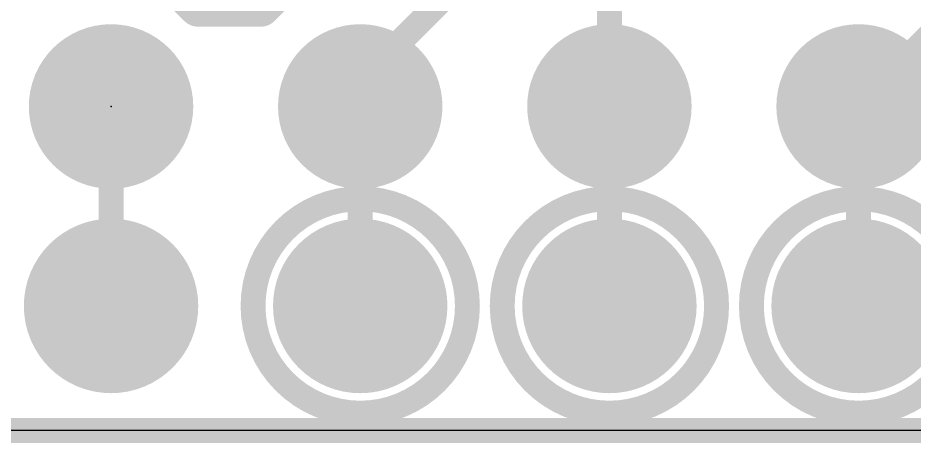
# Model space of a CAD drawing. Extents: x -11.9 to 58.8, y -5.3 to 30.8.
# Drawn here: x 28.26 to 37.4, y -0.13 to 4.2 of the extents above; entities that cross this region are included whole.
import ezdxf

# ---------------------------------------------------------------- set-up
doc = ezdxf.new("R2010")
doc.units = 0
for name, color, linetype in [('1', 12, 'CONTINUOUS'), ('16', 132, 'CONTINUOUS'), ('17', 110, 'CONTINUOUS'), ('20', 53, 'CONTINUOUS'), ('21', 40, 'CONTINUOUS'), ('23', 53, 'CONTINUOUS')]:
    doc.layers.add(name, color=color, linetype=linetype)

# ---------------------------------------------------------------- blocks, each defined once
blk = doc.blocks.new('ROUNDP')
at = {"const_width": 0.5}
blk.add_lwpolyline([(0, -0.25, 1), (0, 0.25, 1), (0, -0.25)], format="xyb", dxfattribs=at)

msp = doc.modelspace()

# ---------------------------------------------------------------- linework, layer by layer
at = {"layer": '1'}
for points, const_width in [([(36.83, 3.302), (40.3095, 6.7815)], 0.254), ([(32.4206, 6.0046), (30.734, 4.318)], 0.4064), ([(30.099, 4.318), (29.017, 5.4)], 0.4064), ([(33.02, 4.826), (31.75, 3.556)], 0.254), ([(30.734, 4.318), (30.099, 4.318)], 0.4064), ([(31.75, 3.556), (31.75, 3.302)], 0.254), ([(19.05, 0), (50.8, 0)], 0.254)]:
    msp.add_lwpolyline(points, dxfattribs=dict(at, const_width=const_width))
for points, const_width in [([(30.099, 4.4196, 1), (30.099, 4.2164)], 0.2032), ([(30.0272, 4.2462, 1), (30.1708, 4.3898)], 0.2032), ([(30.6622, 4.3898, 1), (30.8058, 4.2462)], 0.2032), ([(30.734, 4.2164, 1), (30.734, 4.4196)], 0.2032), ([(31.8135, 3.556, 1), (31.6865, 3.556)], 0.127), ([(31.7051, 3.6009, 1), (31.7949, 3.5111)], 0.127), ([(36.7851, 3.3469, 1), (36.8749, 3.2571)], 0.127), ([(31.6865, 3.302, 1), (31.8135, 3.302)], 0.127)]:
    msp.add_lwpolyline(points, format="xyb", dxfattribs=dict(at, const_width=const_width))
at = {"layer": '16', "const_width": 0.254}
for points in [[(34.29, 3.302), (34.29, 6.35)], [(32.639, 4.445), (31.75, 3.556)], [(31.75, 3.556), (31.75, 3.302)], [(29.21, 3.302), (29.21, 1.27)], [(31.75, 3.302), (31.75, 1.27)], [(34.29, 3.302), (34.29, 1.27)], [(36.83, 3.302), (36.83, 1.27)], [(50.8, 0), (0, 0)]]:
    msp.add_lwpolyline(points, dxfattribs=at)
at = {"layer": '16', "const_width": 0.127}
for points in [[(31.8135, 3.556, 1), (31.6865, 3.556)], [(31.7051, 3.6009, 1), (31.7949, 3.5111)], [(29.2735, 3.302, 1), (29.1465, 3.302)], [(31.8135, 3.302, 1), (31.6865, 3.302)], [(34.3535, 3.302, 1), (34.2265, 3.302)], [(36.8935, 3.302, 1), (36.7665, 3.302)], [(31.6865, 3.302, 1), (31.8135, 3.302)], [(34.2265, 3.302, 1), (34.3535, 3.302)], [(29.1465, 1.27, 1), (29.2735, 1.27)], [(31.6865, 1.27, 1), (31.8135, 1.27)], [(34.2265, 1.27, 1), (34.3535, 1.27)], [(36.7665, 1.27, 1), (36.8935, 1.27)]]:
    msp.add_lwpolyline(points, format="xyb", dxfattribs=at)
at = {"layer": '20'}
msp.add_line((48.26, 0), (2.54, 0), dxfattribs=at)
at = {"layer": '21', "const_width": 0.254}
for points in [[(31.75, 0.1775, 1), (31.75, 2.3625, 1), (31.75, 0.1775)], [(34.29, 0.1775, 1), (34.29, 2.3625, 1), (34.29, 0.1775)], [(36.83, 0.1775, 1), (36.83, 2.3625, 1), (36.83, 0.1775)]]:
    msp.add_lwpolyline(points, format="xyb", dxfattribs=at)
at = {"layer": '23'}
msp.add_point((29.21, 3.302), dxfattribs=at)

# ---------------------------------------------------------------- block references
at = {"layer": '17', "xscale": 1.6764, "yscale": 1.6764, "rotation": 270}
for p in [(29.21, 3.302), (29.21, 3.302), (31.75, 3.302), (31.75, 3.302), (34.29, 3.302), (34.29, 3.302), (36.83, 3.302), (36.83, 3.302)]:
    msp.add_blockref('ROUNDP', p, dxfattribs=at)
at = {"layer": '17', "xscale": 1.778, "yscale": 1.778}
for p in [(29.21, 1.27), (29.21, 1.27), (31.75, 1.27), (31.75, 1.27), (34.29, 1.27), (34.29, 1.27), (36.83, 1.27), (36.83, 1.27)]:
    msp.add_blockref('ROUNDP', p, dxfattribs=at)

doc.saveas('drawing.dxf')
